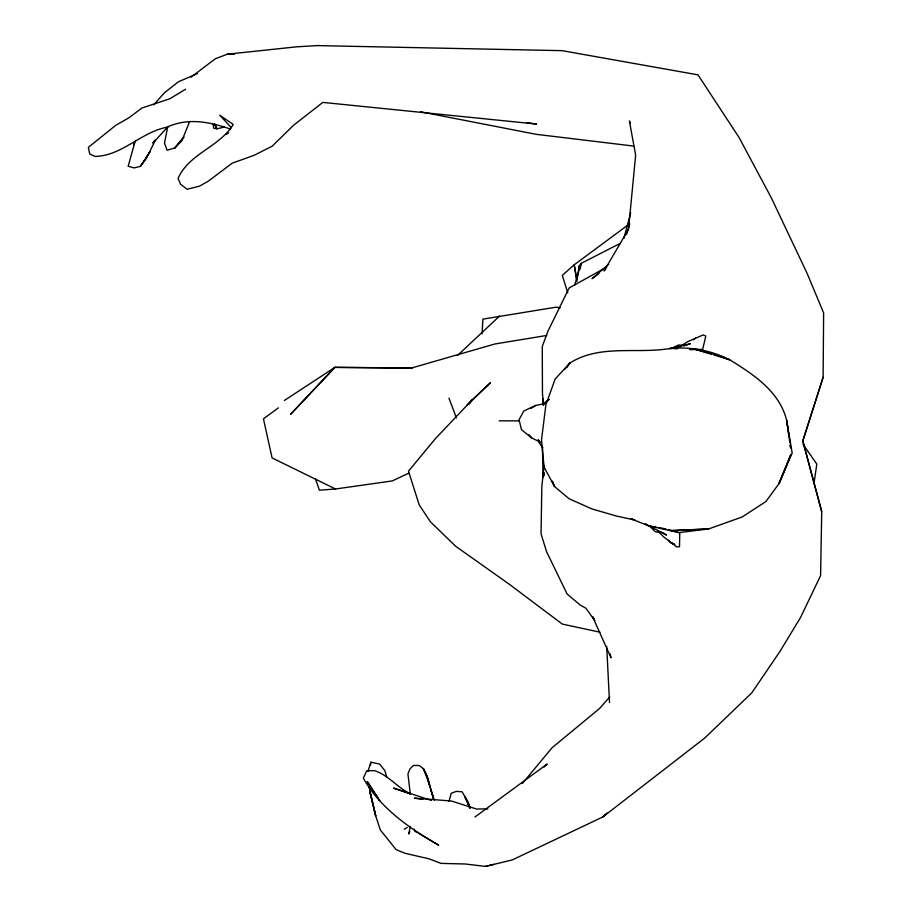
<?xml version="1.0" encoding="UTF-8"?>
<svg xmlns="http://www.w3.org/2000/svg" width="912" height="912" viewBox="0 0 912 912"><rect width="100%" height="100%" fill="white"/><g stroke="black" fill="none" stroke-linecap="round" stroke-linejoin="round"><path stroke-width="1.37" d="M369.143 787.181L375.664 815.761L380.304 829.931L396.173 849.676L405.076 853.29L429.164 858.865L441.066 863.39L465.359 863.995L485.458 866.4L512.27 859.936L602.935 816.901L704.828 737.968L751.807 692.835L779.84 651.601L800.611 617.367L820.595 575.575L821.723 511.7L802.822 441.123L823.114 377.317L823.627 312.941L807.2 273.577L771.427 198.052L739.119 137.587L697.999 74.852L562.123 50.662L317.273 45.6L296.571 46.831L227.43 54.173L215.357 58.756L190.996 77.189M679.771 532.79L679.508 546.698L676.761 546.904L663.457 536.712L657.62 530.567M542.948 404.472L543.107 398.852M482.06 333.815L482.893 319.132L556.081 307.173L560.219 307.823M543.803 475.961L544.042 473.203M543.769 475.403L544.019 472.576M544.099 465.462L541.819 486.655L541.067 533.839L546.539 551.612L567.093 593.986L580.157 605.009L585.903 608.224L594.841 620.673M577.273 279.038L578.983 266.327L581.092 263.397L620.057 243.47M370.477 764.986L370.876 762.193L379.688 764.074L384.921 770.697L386.688 777.149M813.914 483.759L816.821 464.094L803.062 444.338M580.26 268.972L581.092 263.397L574.628 285.251M167.717 126.905L164.491 143.047L167.101 150.229L174.796 147.972L181.933 140.596L189.685 121.376M410.263 826.511L408.77 834.013L409.773 831.425M629.747 223.759L626.692 234.259M702.628 349.638L705.797 336.049L703.209 334.943L687.796 341.612L679.44 346.948M135.17 141.109L128.159 166.292L134.167 167.888L140.38 166.372L146.182 158.688L155.2 140.596M623.888 238.442L630.716 212.701M449.012 801.363L451.201 793.303L456.262 791.388L462.042 791.753L468.13 801.944L470.079 807.861M368.015 771.29L370.876 762.193M823.114 377.317L802.822 440.747L821.723 511.7M133.631 144.734L134.691 142.226M144.803 159.668L140.38 166.372L149.956 151.848L146.273 157.434M154.96 140.129L152.851 143.161L167.876 126.768M526.691 122.641L536.518 124.066L322.848 102.395L293.607 125.218L272.152 146.216L253.935 155.371L232.15 163.202L208.267 181.192L199.409 186.196L187.12 189.274L180.667 184.315L178.045 178.467C188.898 153.569 219.655 146.9 233.255 124.488L219.758 115.186L231.317 127.714M543.119 404.928L544.703 402.659L549.081 399.57M566.762 367.525L569.943 362.999C600.461 343.813 637.214 354.335 670.742 348.361C691.433 346.765 711.223 350.436 729.782 359.83C753.551 374.479 779.76 391.613 786.691 420.557L789.895 441.978M469.099 404.107L472.462 399.581L490.462 382.687L466.887 405.498L472.462 399.581L435.343 438.706L408.485 471.196L419.201 504.883L430.361 521.755L455.704 546.299L509.227 584.182L562.339 624.104L599.959 632.176M604.656 814.655L602.935 816.901L606.982 812.945M564.836 369.2L569.943 362.999L555.089 379.118L545.878 404.962L541.511 439.926L544.088 467.206L554.53 486.518L569.088 498.761L591.899 508.919L616.124 515.964L634.57 519.988M522.382 783.454L552.068 747.749L599.503 708.567L609.752 696.939M605.864 268.869L604.063 270.978L628.528 229.197L635.641 155.177L629.394 120.954L630.409 123.451M153.672 104.869L164.445 92.796L178.33 81.829L197.334 73.644M546.778 335.445L495.022 343.961L411.369 368.049L334.886 367.365L290.586 414.31L334.886 367.365L412.463 368.026M544.19 767.003L547.2 764.017L474.981 816.981M693.599 339.8L695.423 338.044M499.571 316.031L457.391 355.589M548.933 399.399L544.795 403.024L548.055 400.596M608.635 264.275L592.048 278.65L598.876 273.623M627.513 225.332L574.218 264.788L562.316 275.333L567.72 292.798M278.411 407.835L263.443 418.836L272.095 457.938L335.502 488.992L392.24 480.932L408.838 473.134M226.393 134.349L228.673 132.833M284.362 400.493L334.886 367.365M530.932 408.416L535.709 405.441L545.479 403.412M404.267 829.225L407.242 827.401M185.603 89.216L169.78 98.804L141.85 108.049L129.002 117.739L115.562 125.468L88.373 147.334L89.741 154.014L95.11 156.431C121.934 155.872 141.292 132.046 166.953 127.224C187.644 117.477 209.623 121.786 230.519 129.116M606.605 267.159L569.179 287.941L548.066 330.908L542.264 346.469L542.458 393.904L543.666 405.076M535.709 405.441L523.762 411.027L519.065 419.714L521.447 429.598L531.662 437.942L540.622 442.331M670.867 348.658L678.688 344.975L682.7 345.329M669.659 348.737L690.316 343.721L683.612 345.933M672.201 347.882L670.742 348.361L677.456 348.829M224.147 127.099L216.988 128.82L213.761 128.25L213.1 124.34M485.458 866.4L494.053 864.337M634.706 519.92L631.138 518.86L648.603 525.814L678.984 532.619L708.544 528.96L742.151 516.979L765.92 501.509L779.714 482.665L790.864 454.495L778.802 483.736L792.186 453.104L786.691 420.557L789.028 436.882M335.502 488.992L319.439 490.189L315.404 478.777M689.54 349.661L701.841 349.387M487.863 808.876L476.463 809.024L451.429 800.998L414.356 798.137L422.792 799.379M234.35 54.161L227.43 54.173L235.045 53.58M499.217 420.831L518.996 420.877M633.737 146.091L536.176 134.315L420.637 111.8M660.607 532.562L655.283 531.719L649.344 525.791M656.549 527.239L648.603 525.814L645.331 523.898M659.205 527.706L665.828 528.892M668.462 529.519L678.984 532.619M711.235 354.187L694.009 348.943L717.949 355.475L729.782 359.83L713.879 354.996M431.33 800.394L393.619 788.093L409.944 793.805M670.708 542.606L674.481 544.361M674.732 544.464L669.955 542.23L668.599 540.189M410.012 793.577C397.051 787.455 388.58 775.109 374.467 770.651L366.772 770.8L363.329 778.096C379.757 807.781 409.545 828.404 438.672 845.196L415.211 831.14L415.439 831.698L414.173 829.145M661.656 532.163L666.444 535.059L645.365 523.955M528.721 434.956L531.662 437.942L528.914 434.933M542.8 447.826L539.619 443.38L538.16 439.504M594.157 618.929L592.538 616.58L611.029 657.837L610.128 653.836M214.582 124.454L216.988 128.82L214.776 123.929M551.657 480.59L554.53 486.518L552.558 481.388M538.661 440.576L539.813 442.981L538.798 440.485M427.329 777.092L433.371 798.445L427.329 777.092L423.419 768.691L419.235 765.499L413.375 765.476L409.955 768.919L407.938 774.003L410.332 794.272M469.885 807.781L464.687 796.393L470.033 807.975M448.943 398.145L456.41 417.913M469.68 807.69L468.312 803.666L469.509 807.394M431.251 790.829L434.386 800.189M576.897 280.052L574.218 264.788L576.897 281.603M789.416 439.607L789.815 442.331M790.202 445.045L790.59 447.769M790.259 444.794L790.636 447.598M578.983 266.327L579.314 269.12M606.708 646.346L609.524 702.559M542.401 446.549L543.085 477.295M183.791 137.142L174.796 147.972L183.791 137.142M708.544 528.96L671.346 530.613L708.544 528.96M379.586 800.542L367.297 781.618L379.586 800.542M426.406 774.288L423.419 768.691L429.461 784.525L426.406 774.288M375.664 815.761L369.736 791.171L375.664 815.761"/></g></svg>
